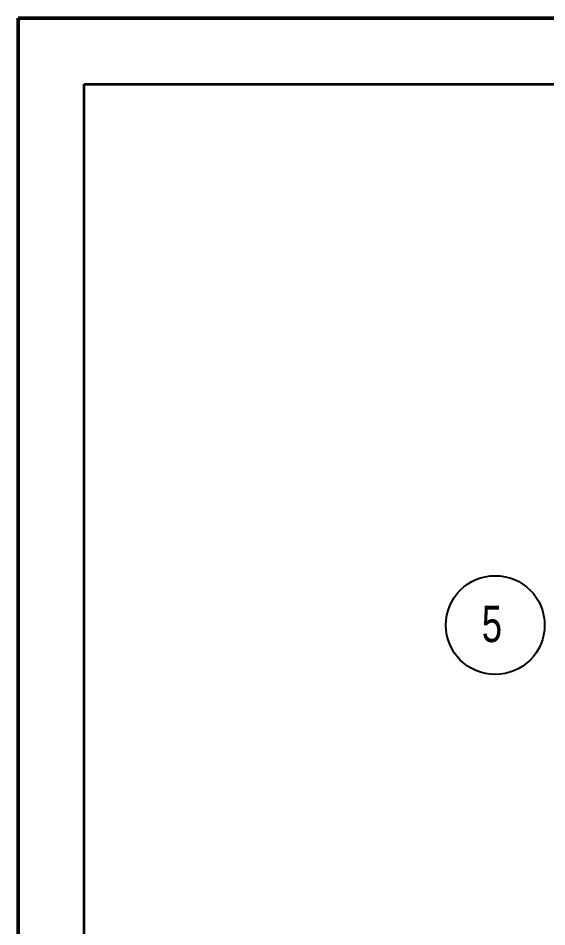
# Model space of a CAD drawing. Header units: millimetres. Extents: x 0 to 279, y 0 to 216.
# Drawn here: x 0 to 50.9, y 128.4 to 215.9 of the extents above; entities that cross this region are included whole.
import ezdxf

# ---------------------------------------------------------------- set-up
doc = ezdxf.new("R2010")
doc.units = ezdxf.units.MM
doc.layers.add('DIM', color=1, linetype='Continuous')
doc.layers.add('PAGE_BORDER', color=7, linetype='Continuous')
doc.styles.add('SLDTEXTSTYLE0', font='TXT', dxfattribs={"width": 0.75})

# ---------------------------------------------------------------- blocks, each defined once
blk = doc.blocks.new('SW_NOTE_1')
at = {"layer": 'DIM', "color": 0}
blk.add_circle((1.293, 2.648), 4.755, dxfattribs=at)
at = {"layer": 'DIM', "color": 0, "insert": (0, 4.512), "char_height": 3.5, "attachment_point": 1, "style": 'SLDTEXTSTYLE0'}
blk.add_mtext('5', dxfattribs=at)

msp = doc.modelspace()

# ---------------------------------------------------------------- linework, layer by layer
at = {"color": 7, "linetype": 'Continuous', "lineweight": 50}
for p, q in [((0, 0), (0, 215.9)), ((0, 215.9), (279.4, 215.9))]:
    msp.add_line(p, q, dxfattribs=at)
at = {"layer": 'PAGE_BORDER', "lineweight": 35}
for p, q in [((6.35, 209.55), (273.05, 209.55)), ((6.35, 6.35), (6.35, 209.55))]:
    msp.add_line(p, q, dxfattribs=at)

# ---------------------------------------------------------------- block references
at = {"layer": 'DIM'}
msp.add_blockref('SW_NOTE_1', (44.618, 154.82), dxfattribs=at)

doc.saveas('drawing.dxf')
